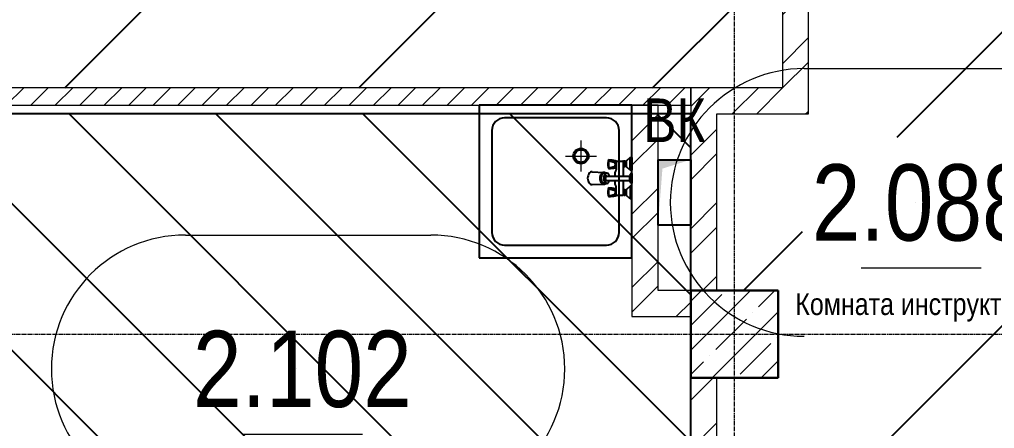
# Model space of a CAD drawing. Header units: millimetres. Extents: x 538266 to 1167394, y 114608 to 637157.
# Drawn here: x 850161 to 854630, y 200880 to 202756 of the extents above; entities that cross this region are included whole.
import ezdxf
from ezdxf.enums import TextEntityAlignment as Align

# ---------------------------------------------------------------- set-up
doc = ezdxf.new("R2010")
doc.units = ezdxf.units.MM
doc.linetypes.add('CENTER2', pattern=[28.575, 19.05, -3.175, 3.175, -3.175])
doc.linetypes.add('HIDDEN2', pattern=[4.7625, 3.175, -1.5875])
doc.layers.get('Defpoints').update_dxf_attribs({"color": 140})
for name, color, linetype, lineweight in [('АР_Area', 5, 'Continuous', 5), ('АР_Колонны', 70, 'Continuous', 30), ('АР_Стены ЖБ', 7, 'Continuous', 35), ('АР_Стены кирпич', 32, 'Continuous', 20), ('АР_Стены ПЕНОблок', 52, 'Continuous', 20), ('АР_Штриховка', 8, 'Continuous', 0), ('ВК_Шахты', 5, 'Continuous', 9)]:
    doc.layers.add(name, color=color, linetype=linetype, lineweight=lineweight)
doc.layers.add('РД_Оси_100', color=7, linetype='Continuous', lineweight=0, true_color=0x525252)
doc.layers.add('ФВ-5', color=7, linetype='Continuous')
doc.styles.add('style1', font='ARIALN.TTF')
pattern_1 = [(45, (602274.53, 0), (-168.3798, 168.3798), []), (45, (602386.78, 0), (-168.3798, 168.3798), [])]

# ---------------------------------------------------------------- blocks, each defined once
blk = doc.blocks.new('MOK-МаркаПом_овал_ареал')
for p, q in [((-5.365, 6.138), (5.888, 6.138)), ((-2.75, -3), (2.75, -3))]:
    blk.add_line(p, q)
for centre, radius, start, end in [((-5.365, 0), 6.138, 90, 270), ((5.888, 0), 6.138, 270, 90), ((-7.411, 0), 7.161, 0, 0.001)]:
    blk.add_arc(centre, radius, start, end)
at = {"color": 0, "style": 'style1'}
blk.add_attdef('АР-ПОМЕЩЕНИЕ:НОМЕР', text='', height=3, dxfattribs=at).set_placement((0.261, 0), align=Align.MIDDLE)
at = {"layer": 'Defpoints', "color": 2, "style": 'style1'}
blk.add_attdef('АР-ПОМЕЩЕНИЕ:НАИМЕНОВАНИЕ', text='', height=1, dxfattribs=at).set_placement((-0.094, -4.814), align=Align.MIDDLE)
blk = doc.blocks.new('2_этаж')
at = {"layer": 'АР_Штриховка', "linetype": 'Continuous', "lineweight": 0, "true_color": 0x000000}
h = blk.add_hatch(dxfattribs=at)
h.set_pattern_fill('ANSI32', color=18, scale=25, angle=-360, style=0)
h.set_pattern_definition([(45, (602274.53, 3e-11), (-168.3798, 168.3798), []), (45, (602386.78, 3e-11), (-168.3798, 168.3798), [])])
h.paths.add_polyline_path([(697413.6, 205263.2), (697293.6, 205143.2), (697293.6, 202443.2), (697413.6, 202323.2)], flags=0)
at = {"layer": 'АР_Штриховка', "linetype": 'Continuous', "lineweight": 0, "ltscale": 0.5, "true_color": 0x000000}
h = blk.add_hatch(dxfattribs=at)
h.set_pattern_fill('ANSI31', color=18, scale=25, style=0)
h.set_pattern_definition([(45, (602274.53, 0), (-56.1266, 56.1266), [])])
h.paths.add_polyline_path([(696873.6, 202363.2), (696873.6, 202443.2), (692793.6, 202443.2), (692793.6, 202363.2)], flags=0)
at = {"layer": 'АР_Штриховка', "linetype": 'Continuous', "lineweight": 0, "true_color": 0x000000}
h = blk.add_hatch(dxfattribs=at)
h.set_pattern_fill('ANSI32', color=18, scale=25, style=0)
h.set_pattern_definition([(45, (602274.53, 0), (-168.3798, 168.3798), []), (45, (602386.78, 0), (-168.3798, 168.3798), [])])
h.paths.add_polyline_path([(696873.6, 201513.2), (696993.6, 201513.2), (696993.6, 202323.2), (696873.6, 202443.2)], flags=0)
h = blk.add_hatch(dxfattribs=at)
h.set_pattern_fill('ANSI32', color=18, scale=25, angle=360, style=0)
h.set_pattern_definition(pattern_1)
h.paths.add_polyline_path([(697413.6, 202323.2), (697293.6, 202443.2), (696873.6, 202443.2), (696993.6, 202323.2)], flags=0)
h = blk.add_hatch(dxfattribs=at)
h.set_pattern_fill('ANSI32', color=18, scale=25, style=0)
h.set_pattern_definition([(45, (602274.53, -3e-11), (-168.3798, 168.3798), []), (45, (602386.78, -3e-11), (-168.3798, 168.3798), [])])
h.paths.add_polyline_path([(696603.6, 201393.2), (696723.6, 201513.2), (696723.6, 202363.2), (696603.6, 202363.2)], flags=0)
h = blk.add_hatch(dxfattribs=at)
h.set_pattern_fill('ANSI32', color=18, scale=25, angle=360, style=0)
h.set_pattern_definition(pattern_1)
h.paths.add_polyline_path([(696873.6, 201393.2), (696873.6, 201513.2), (696723.6, 201513.2), (696603.6, 201393.2)], flags=0)
h = blk.add_hatch(dxfattribs=at)
h.set_pattern_fill('ANSI32', color=18, scale=25, style=0)
h.set_pattern_definition([(45, (602274.53, 0), (-168.3798, 168.3798), []), (45, (602386.78, 0), (-168.3798, 168.3798), [])])
h.paths.add_polyline_path([(696993.6, 201113.2), (696873.6, 201113.2), (696873.6, 200033.2), (696993.6, 200033.2)], flags=0)
at = {"color": 18, "true_color": 0x000000}
for p, q in [((696603.6, 202363.2), (695903.6, 202363.2)), ((695903.6, 202363.2), (695903.6, 201663.2)), ((696603.6, 202363.2), (695903.6, 202363.2)), ((695903.6, 202363.2), (695903.6, 201663.2)), ((696603.6, 201663.2), (696603.6, 202363.2)), ((696603.6, 201663.2), (696603.6, 202363.2)), ((696486.9, 202304.9), (696020.2, 202304.9)), ((696486.9, 202304.9), (696020.2, 202304.9)), ((695961.9, 202246.6), (695961.9, 201779.9)), ((695961.9, 202246.6), (695961.9, 201779.9)), ((696545.2, 201779.9), (696545.2, 202246.6)), ((696545.2, 201779.9), (696545.2, 202246.6)), ((696496.8, 202103.9), (696496.8, 202080.3)), ((696496.8, 202103.9), (696496.8, 202080.3)), ((696499, 202107.9), (696523, 202102.3)), ((696499, 202107.9), (696523, 202102.3)), ((696530.4, 202104.3), (696530.4, 202079.9)), ((696531.6, 202104.3), (696530.4, 202104.3)), ((696530.4, 202104.3), (696530.4, 202079.9)), ((696531.6, 202104.3), (696530.4, 202104.3)), ((696531.6, 202104.3), (696531.6, 202067.3)), ((696531.6, 202104.3), (696531.6, 202067.3)), ((696533.8, 202107.1), (696562.8, 202107.1)), ((696533.8, 202107.1), (696562.8, 202107.1)), ((696566.8, 202107.2), (696564.8, 202104.6)), ((696566.8, 202107.2), (696564.8, 202104.6)), ((696564.8, 202038.2), (696564.8, 202105.1)), ((696564.8, 202038.2), (696564.8, 202105.1)), ((696564.8, 202102), (696566.8, 202099.8)), ((696564.8, 202102), (696566.8, 202099.8)), ((696566.8, 202099.8), (696564.8, 202097)), ((696566.8, 202099.8), (696564.8, 202097)), ((696573, 202107.2), (696566.8, 202107.2)), ((696573, 202107.2), (696566.8, 202107.2)), ((696566.8, 202099.8), (696573, 202099.8)), ((696566.8, 202099.8), (696573, 202099.8)), ((696575.2, 202104.6), (696573, 202107.2)), ((696575.2, 202104.6), (696573, 202107.2)), ((696573, 202099.8), (696575.2, 202102)), ((696573, 202099.8), (696575.2, 202102)), ((696573, 202099.8), (696575.2, 202097)), ((696573, 202099.8), (696575.2, 202097)), ((696575.2, 202083.4), (696575.2, 202104.6)), ((696579.4, 202104.6), (696575.2, 202104.6)), ((696575.2, 202083.4), (696575.2, 202104.6)), ((696579.4, 202104.6), (696575.2, 202104.6)), ((696596.2, 202123.2), (696579.4, 202107.6)), ((696596.2, 202123.2), (696579.4, 202107.6)), ((696579.4, 202080.4), (696579.4, 202107.6)), ((696579.4, 202080.4), (696579.4, 202107.6)), ((696596.2, 202064.8), (696596.2, 202123.2)), ((696596.2, 202123.2), (696603.6, 202123.2)), ((696596.2, 202064.8), (696596.2, 202123.2)), ((696596.2, 202123.2), (696603.6, 202123.2)), ((696603.6, 202123.2), (696603.6, 202064.8)), ((696603.6, 202123.2), (696603.6, 202064.8)), ((696421.1, 202057.6), (696475.3, 202055.1)), ((696421.1, 202057.6), (696475.3, 202055.1)), ((696499, 202076.3), (696523, 202081.9)), ((696499, 202076.3), (696523, 202081.9)), ((696530.4, 202079.9), (696531.6, 202079.9)), ((696530.4, 202079.9), (696531.6, 202079.9)), ((696566.8, 202088.2), (696564.8, 202091)), ((696566.8, 202088.2), (696564.8, 202091)), ((696564.8, 202086), (696566.8, 202088.2)), ((696564.8, 202086), (696566.8, 202088.2)), ((696566.8, 202080.8), (696564.8, 202083.4)), ((696566.8, 202080.8), (696564.8, 202083.4)), ((696566.8, 202088.2), (696573, 202088.2)), ((696566.8, 202088.2), (696573, 202088.2)), ((696573, 202080.8), (696566.8, 202080.8)), ((696573, 202080.8), (696566.8, 202080.8)), ((696573, 202088.2), (696575.2, 202091)), ((696573, 202088.2), (696575.2, 202091)), ((696573, 202088.2), (696575.2, 202086)), ((696573, 202088.2), (696575.2, 202086)), ((696575.2, 202083.4), (696573, 202080.8)), ((696575.2, 202083.4), (696573, 202080.8)), ((696579.4, 202083.4), (696575.2, 202083.4)), ((696579.4, 202083.4), (696575.2, 202083.4)), ((696596.2, 202064.8), (696579.4, 202080.4)), ((696596.2, 202064.8), (696579.4, 202080.4)), ((696603.6, 202064.8), (696596.2, 202064.8)), ((696603.6, 202064.8), (696596.2, 202064.8)), ((696489.6, 202051.6), (696475.5, 202051.6)), ((696489.6, 202051.6), (696475.5, 202051.6)), ((696488.8, 202038.2), (696593.6, 202038.2)), ((696488.8, 202038.2), (696593.6, 202038.2)), ((696488.8, 202018.2), (696593.6, 202018.2)), ((696488.8, 202018.2), (696593.6, 202018.2)), ((696527.5, 202038.2), (696527.5, 202054.8)), ((696527.5, 202038.2), (696527.5, 202054.8)), ((696527.5, 202000.9), (696527.5, 202018.2)), ((696527.5, 202000.9), (696527.5, 202018.2)), ((696564.8, 201951.7), (696564.8, 202018.2)), ((696564.8, 201951.7), (696564.8, 202018.2)), ((696600.6, 202050.2), (696593.6, 202040.7)), ((696600.6, 202050.2), (696593.6, 202040.7)), ((696593.6, 202015.7), (696593.6, 202040.7)), ((696593.6, 202015.7), (696593.6, 202040.7)), ((696600.6, 202006.2), (696593.6, 202015.7)), ((696600.6, 202006.2), (696593.6, 202015.7)), ((696600.6, 202006.2), (696600.6, 202050.2)), ((696603.6, 202050.2), (696600.6, 202050.2)), ((696600.6, 202006.2), (696600.6, 202050.2)), ((696603.6, 202050.2), (696600.6, 202050.2)), ((696603.6, 202050.2), (696603.6, 202006.2)), ((696603.6, 202050.2), (696603.6, 202006.2)), ((696421.1, 201998.7), (696475.3, 202001.1)), ((696421.1, 201998.7), (696475.3, 202001.1)), ((696489.6, 202004.7), (696475.5, 202004.7)), ((696489.6, 202004.7), (696475.5, 202004.7)), ((696496.8, 201975.5), (696496.8, 201951.9)), ((696496.8, 201975.5), (696496.8, 201951.9)), ((696499, 201979.5), (696523, 201973.9)), ((696499, 201979.5), (696523, 201973.9)), ((696530.4, 201975.9), (696531.6, 201975.9)), ((696530.4, 201951.5), (696530.4, 201975.9)), ((696530.4, 201975.9), (696531.6, 201975.9)), ((696530.4, 201951.5), (696530.4, 201975.9)), ((696531.6, 201951.5), (696531.6, 201988.5)), ((696531.6, 201951.5), (696531.6, 201988.5)), ((696566.8, 201975.5), (696564.8, 201972.9)), ((696566.8, 201975.5), (696564.8, 201972.9)), ((696564.8, 201970.3), (696566.8, 201968.1)), ((696564.8, 201970.3), (696566.8, 201968.1)), ((696566.8, 201968.1), (696564.8, 201965.3)), ((696566.8, 201968.1), (696564.8, 201965.3)), ((696573, 201975.5), (696566.8, 201975.5)), ((696573, 201975.5), (696566.8, 201975.5)), ((696566.8, 201968.1), (696573, 201968.1)), ((696566.8, 201968.1), (696573, 201968.1)), ((696575.2, 201972.9), (696573, 201975.5)), ((696575.2, 201972.9), (696573, 201975.5)), ((696573, 201968.1), (696575.2, 201970.3)), ((696573, 201968.1), (696575.2, 201970.3)), ((696573, 201968.1), (696575.2, 201965.3)), ((696573, 201968.1), (696575.2, 201965.3)), ((696579.4, 201972.9), (696575.2, 201972.9)), ((696575.2, 201951.7), (696575.2, 201972.9)), ((696579.4, 201972.9), (696575.2, 201972.9)), ((696575.2, 201951.7), (696575.2, 201972.9)), ((696596.2, 201991.5), (696579.4, 201975.9)), ((696596.2, 201991.5), (696579.4, 201975.9)), ((696579.4, 201948.7), (696579.4, 201975.9)), ((696579.4, 201948.7), (696579.4, 201975.9)), ((696603.6, 201991.5), (696596.2, 201991.5)), ((696596.2, 201991.5), (696596.2, 201933.1)), ((696603.6, 201991.5), (696596.2, 201991.5)), ((696596.2, 201991.5), (696596.2, 201933.1)), ((696603.6, 202006.2), (696600.6, 202006.2)), ((696603.6, 202006.2), (696600.6, 202006.2)), ((696603.6, 201933.1), (696603.6, 201991.5)), ((696603.6, 201933.1), (696603.6, 201991.5)), ((696499, 201947.9), (696523, 201953.5)), ((696499, 201947.9), (696523, 201953.5)), ((696531.6, 201951.5), (696530.4, 201951.5)), ((696531.6, 201951.5), (696530.4, 201951.5)), ((696562.8, 201948.7), (696533.8, 201948.7)), ((696562.8, 201948.7), (696533.8, 201948.7)), ((696564.8, 201951.7), (696562.8, 201948.7)), ((696564.8, 201951.7), (696562.8, 201948.7)), ((696566.8, 201956.5), (696564.8, 201959.3)), ((696566.8, 201956.5), (696564.8, 201959.3)), ((696564.8, 201954.3), (696566.8, 201956.5)), ((696564.8, 201954.3), (696566.8, 201956.5)), ((696566.8, 201949.1), (696564.8, 201951.7)), ((696566.8, 201949.1), (696564.8, 201951.7)), ((696566.8, 201956.5), (696573, 201956.5)), ((696566.8, 201956.5), (696573, 201956.5)), ((696573, 201949.1), (696566.8, 201949.1)), ((696573, 201949.1), (696566.8, 201949.1)), ((696573, 201956.5), (696575.2, 201959.3)), ((696573, 201956.5), (696575.2, 201959.3)), ((696573, 201956.5), (696575.2, 201954.3)), ((696573, 201956.5), (696575.2, 201954.3)), ((696575.2, 201951.7), (696573, 201949.1)), ((696575.2, 201951.7), (696573, 201949.1)), ((696579.4, 201951.7), (696575.2, 201951.7)), ((696579.4, 201951.7), (696575.2, 201951.7)), ((696596.2, 201933.1), (696579.4, 201948.7)), ((696596.2, 201933.1), (696579.4, 201948.7)), ((696603.6, 201933.1), (696596.2, 201933.1)), ((696603.6, 201933.1), (696596.2, 201933.1)), ((696020.2, 201721.6), (696486.9, 201721.6)), ((696020.2, 201721.6), (696486.9, 201721.6)), ((695903.6, 201663.2), (696603.6, 201663.2)), ((695903.6, 201663.2), (696603.6, 201663.2))]:
    blk.add_line(p, q, dxfattribs=at)
at = {"color": 18, "lineweight": 0, "true_color": 0x000000}
for p, q in [((696370.2, 202201), (696370.2, 202058.9)), ((696370.2, 202201), (696370.2, 202058.9)), ((696299.2, 202129.9), (696441.3, 202129.9)), ((696299.2, 202129.9), (696441.3, 202129.9))]:
    blk.add_line(p, q, dxfattribs=at)
at = {"color": 18, "linetype": 'Continuous', "true_color": 0x000000}
for p, q in [((696723.6, 201813.2), (696723.6, 202113.2)), ((696723.6, 202113.2), (696873.6, 202113.2)), ((696723.6, 201813.2), (696723.6, 202113.2)), ((696723.6, 202113.2), (696873.6, 202113.2)), ((696873.6, 202113.2), (696873.6, 201813.2)), ((696873.6, 202113.2), (696873.6, 201813.2)), ((696873.6, 201813.2), (696723.6, 201813.2)), ((696873.6, 201813.2), (696723.6, 201813.2))]:
    blk.add_line(p, q, dxfattribs=at)
at = {"color": 18, "true_color": 0x000000}
for radius in [35, 35, 29.2, 29.2]:
    blk.add_circle((696370.2, 202129.9), radius, dxfattribs=at)
for centre, radius, start, end in [((696020.2, 202246.6), 58.3, 90, 180), ((696020.2, 202246.6), 58.3, 90, 180), ((696486.9, 202246.6), 58.3, 0, 90), ((696486.9, 202246.6), 58.3, 0, 90), ((696550.3, 202090.8), 57, 157.8225, 178.6863), ((696550.3, 202090.8), 57, 157.8225, 178.6863), ((696501.5, 202103.9), 4.74, 122.3784, 180), ((696501.5, 202103.9), 4.74, 122.3784, 180), ((696504.7, 202112.1), 7.1, 178.6863, 216.614), ((696482, 201906.4), 206.4, 77.1247, 85.6663), ((696504.7, 202112.1), 7.1, 178.6863, 216.614), ((696482, 201906.4), 206.4, 77.1247, 85.6663), ((696505.1, 202201.7), 94, 266.2802, 279.9331), ((696505.1, 202201.7), 94, 266.2802, 279.9331), ((696518, 202092.7), 10.8, 356.7185, 62.529), ((696518, 202092.7), 10.8, 356.7185, 62.529), ((696526.2, 202103.9), 4.17, 5.2861, 65.1491), ((696526.2, 202103.9), 4.17, 5.2861, 65.1491), ((696533.8, 202104.8), 2.26, 90, 193.6855), ((696533.8, 202104.8), 2.26, 90, 193.6855), ((696562.8, 202105.1), 2, 0, 90), ((696562.8, 202105.1), 2, 0, 90), ((696425.6, 202036.3), 22.6, 121.362, 145.7998), ((696425.6, 202036.3), 22.6, 121.362, 145.7998), ((696421.1, 202043.7), 13.9, 87.3458, 121.362), ((696421.1, 202043.7), 13.9, 87.3458, 121.362), ((696475.3, 202042.5), 12.6, 58.4997, 121.5003), ((696475.3, 202042.5), 12.6, 58.4997, 121.5003), ((696550.3, 202093.4), 57, 181.3137, 202.1775), ((696550.3, 202093.4), 57, 181.3137, 202.1775), ((696501.5, 202080.3), 4.74, 180, 237.6216), ((696501.5, 202080.3), 4.74, 180, 237.6216), ((696482, 202277.7), 206.4, 274.3337, 282.8753), ((696482, 202277.7), 206.4, 274.3337, 282.8753), ((696504.7, 202072), 7.1, 143.386, 181.3137), ((696504.7, 202072), 7.1, 143.386, 181.3137), ((696505.1, 201982.5), 94, 80.0669, 93.7198), ((696505.1, 201982.5), 94, 80.0669, 93.7198), ((696518, 202091.5), 10.8, 297.471, 3.2815), ((696518, 202091.5), 10.8, 297.471, 3.2815), ((696510.6, 202067.3), 20.9, 323.496, 0), ((696510.6, 202067.3), 20.9, 323.496, 0), ((696526.2, 202080.3), 4.17, 294.8509, 354.7139), ((696526.2, 202080.3), 4.17, 294.8509, 354.7139), ((696444.2, 202028.2), 43.2, 164.278, 195.722), ((696444.2, 202028.2), 43.2, 164.278, 195.722), ((696432.8, 202031.4), 31.3, 145.7998, 164.278), ((696432.8, 202031.4), 31.3, 145.7998, 164.278), ((696432.8, 202024.9), 31.3, 195.722, 214.2002), ((696432.8, 202024.9), 31.3, 195.722, 214.2002), ((696496.9, 202028.1), 39.8, 164.3589, 195.6411), ((696496.9, 202028.1), 39.8, 164.3589, 195.6411), ((696486.3, 202031.1), 28.8, 145.9442, 164.3589), ((696486.3, 202031.1), 28.8, 145.9442, 164.3589), ((696486.3, 202025.1), 28.8, 195.6411, 214.0558), ((696486.3, 202025.1), 28.8, 195.6411, 214.0558), ((696479.6, 202035.6), 20.7, 121.5003, 145.9442), ((696479.6, 202035.6), 20.7, 121.5003, 145.9442), ((696506.8, 202028.2), 43.8, 167.5382, 192.4618), ((696506.8, 202028.2), 43.8, 167.5382, 192.4618), ((696491.3, 202031.6), 27.9, 151.9188, 167.5382), ((696491.3, 202031.6), 27.9, 151.9188, 167.5382), ((696491.3, 202024.7), 27.9, 192.4618, 208.0812), ((696491.3, 202024.7), 27.9, 192.4618, 208.0812), ((696481.6, 202036.8), 16.9, 127.8246, 151.9188), ((696481.6, 202036.8), 16.9, 127.8246, 151.9188), ((696481.6, 202019.5), 16.9, 208.0812, 232.1754), ((696481.6, 202019.5), 16.9, 208.0812, 232.1754), ((696475.5, 202044.6), 7, 90, 127.8246), ((696475.5, 202044.6), 7, 90, 127.8246), ((696518.3, 202028.2), 43.8, 167.5382, 192.4618), ((696518.3, 202028.2), 43.8, 167.5382, 192.4618), ((696502.9, 202031.6), 27.9, 151.9188, 167.5382), ((696502.9, 202031.6), 27.9, 151.9188, 167.5382), ((696502.9, 202024.7), 27.9, 192.4618, 208.0812), ((696502.9, 202024.7), 27.9, 192.4618, 208.0812), ((696520.8, 202028.2), 43.8, 167.5382, 192.4618), ((696520.8, 202028.2), 43.8, 167.5382, 192.4618), ((696505.4, 202031.6), 27.9, 151.9188, 167.5382), ((696505.4, 202031.6), 27.9, 151.9188, 167.5382), ((696505.4, 202024.7), 27.9, 192.4618, 208.0812), ((696505.4, 202024.7), 27.9, 192.4618, 208.0812), ((696493.1, 202036.8), 16.9, 127.8246, 151.9188), ((696493.1, 202036.8), 16.9, 127.8246, 151.9188), ((696493.1, 202019.5), 16.9, 208.0812, 232.1754), ((696493.1, 202019.5), 16.9, 208.0812, 232.1754), ((696495.6, 202036.8), 16.9, 127.8246, 151.9188), ((696495.6, 202036.8), 16.9, 127.8246, 151.9188), ((696495.6, 202019.5), 16.9, 208.0812, 232.1754), ((696495.6, 202019.5), 16.9, 208.0812, 232.1754), ((696495.3, 202028.2), 13.7, 163.2847, 196.7153), ((696495.3, 202028.2), 13.7, 163.2847, 196.7153), ((696471.1, 202035.6), 20.7, 50.6316, 58.4997), ((696471.1, 202035.6), 20.7, 50.6316, 58.4997), ((696492.1, 202029.1), 10.4, 144.0579, 163.2847), ((696492.1, 202029.1), 10.4, 144.0579, 163.2847), ((696492.1, 202027.2), 10.4, 196.7153, 215.9421), ((696492.1, 202027.2), 10.4, 196.7153, 215.9421), ((696487.1, 202044.6), 7, 90, 127.8246), ((696487.1, 202044.6), 7, 90, 127.8246), ((696490.1, 202030.6), 7.92, 119.7406, 144.0579), ((696490.1, 202030.6), 7.92, 119.7406, 144.0579), ((696490.1, 202025.7), 7.92, 215.9421, 240.2594), ((696490.1, 202025.7), 7.92, 215.9421, 240.2594), ((696489.6, 202044.6), 7, 52.1754, 127.8246), ((696489.6, 202044.6), 7, 52.1754, 127.8246), ((696488.8, 202032.8), 5.33, 90, 119.7406), ((696488.8, 202032.8), 5.33, 90, 119.7406), ((696488.8, 202023.5), 5.33, 240.2594, 270), ((696488.8, 202023.5), 5.33, 240.2594, 270), ((696483.5, 202036.8), 16.9, 28.0812, 52.1754), ((696483.5, 202036.8), 16.9, 28.0812, 52.1754), ((696483.5, 202019.5), 16.9, 307.8246, 331.9188), ((696483.5, 202019.5), 16.9, 307.8246, 331.9188), ((696473.8, 202031.6), 27.9, 13.627, 28.0812), ((696473.8, 202031.6), 27.9, 13.627, 28.0812), ((696473.8, 202024.7), 27.9, 331.9188, 346.373), ((696473.8, 202024.7), 27.9, 331.9188, 346.373), ((696425.6, 202020), 22.6, 214.2002, 238.638), ((696425.6, 202020), 22.6, 214.2002, 238.638), ((696421.1, 202012.6), 13.9, 238.638, 270), ((696421.1, 202012.6), 13.9, 238.638, 270), ((696421.1, 202012.6), 13.9, 270, 274.9774), ((696421.1, 202012.6), 13.9, 270, 274.9774), ((696479.6, 202020.6), 20.7, 214.0558, 238.4997), ((696479.6, 202020.6), 20.7, 214.0558, 238.4997), ((696475.3, 202013.7), 12.6, 238.4997, 301.5004), ((696475.3, 202013.7), 12.6, 238.4997, 301.5004), ((696475.5, 202011.7), 7, 232.1754, 270), ((696475.5, 202011.7), 7, 232.1754, 270), ((696471.1, 202020.6), 20.7, 301.5003, 309.985), ((696471.1, 202020.6), 20.7, 301.5003, 309.985), ((696487.1, 202011.7), 7, 232.1754, 270), ((696487.1, 202011.7), 7, 232.1754, 270), ((696489.6, 202011.7), 7, 232.1754, 307.8246), ((696489.6, 202011.7), 7, 232.1754, 307.8246), ((696550.3, 201962.4), 57, 157.8225, 178.6863), ((696550.3, 201962.4), 57, 157.8225, 178.6863), ((696501.5, 201975.5), 4.74, 122.3784, 180), ((696501.5, 201975.5), 4.74, 122.3784, 180), ((696504.7, 201983.7), 7.1, 178.6863, 216.614), ((696482, 201778), 206.4, 77.1247, 85.6663), ((696504.7, 201983.7), 7.1, 178.6863, 216.614), ((696482, 201778), 206.4, 77.1247, 85.6663), ((696505.1, 202073.3), 94, 266.2802, 279.9331), ((696505.1, 202073.3), 94, 266.2802, 279.9331), ((696518, 201964.3), 10.8, 356.7185, 62.529), ((696518, 201964.3), 10.8, 356.7185, 62.529), ((696510.6, 201988.5), 20.9, 0, 36.504), ((696510.6, 201988.5), 20.9, 0, 36.504), ((696526.2, 201975.5), 4.17, 5.2861, 65.1491), ((696526.2, 201975.5), 4.17, 5.2861, 65.1491), ((696550.3, 201965), 57, 181.3137, 202.1775), ((696550.3, 201965), 57, 181.3137, 202.1775), ((696501.5, 201951.9), 4.74, 180, 237.6216), ((696501.5, 201951.9), 4.74, 180, 237.6216), ((696482, 202149.3), 206.4, 274.3337, 282.8753), ((696482, 202149.3), 206.4, 274.3337, 282.8753), ((696504.7, 201943.6), 7.1, 143.386, 181.3137), ((696504.7, 201943.6), 7.1, 143.386, 181.3137), ((696505.1, 201854.1), 94, 80.0669, 93.7198), ((696505.1, 201854.1), 94, 80.0669, 93.7198), ((696518, 201963.1), 10.8, 297.471, 3.2815), ((696518, 201963.1), 10.8, 297.471, 3.2815), ((696526.2, 201951.9), 4.17, 294.8509, 354.7139), ((696526.2, 201951.9), 4.17, 294.8509, 354.7139), ((696533.8, 201950.9), 2.26, 166.3145, 270), ((696533.8, 201950.9), 2.26, 166.3145, 270), ((696020.2, 201779.9), 58.3, 180, 270), ((696020.2, 201779.9), 58.3, 180, 270), ((696486.9, 201779.9), 58.3, 270, 0), ((696486.9, 201779.9), 58.3, 270, 0)]:
    blk.add_arc(centre, radius, start, end, dxfattribs=at)
at = {"color": 18, "linetype": 'Continuous', "true_color": 0x000000}
blk.add_solid([(696723.6, 201813.2), (696723.6, 202113.2), (696743.8, 202072.3), (696873.6, 202113.2)], dxfattribs=at)
blk.add_solid([(696723.6, 201813.2), (696723.6, 202113.2), (696743.8, 202072.3), (696873.6, 202113.2)], dxfattribs=at)
at = {"layer": 'АР_Колонны', "color": 18, "linetype": 'HIDDEN2', "lineweight": 25, "true_color": 0x000000}
for p, q in [((696873.6, 201513.2), (697273.6, 201513.2)), ((696873.6, 201113.2), (696873.6, 201513.2)), ((697273.6, 201513.2), (697273.6, 201113.2)), ((697273.6, 201113.2), (696873.6, 201113.2))]:
    blk.add_line(p, q, dxfattribs=at)
at = {"layer": 'АР_Колонны', "color": 18, "linetype": 'Continuous', "lineweight": 15, "true_color": 0x000000}
for p, q in [((697273.6, 201513.2), (696873.6, 201513.2)), ((696873.6, 201513.2), (696873.6, 201113.2)), ((697273.6, 201513.2), (696873.6, 201513.2)), ((696873.6, 201513.2), (696873.6, 201113.2)), ((697273.6, 201113.2), (697273.6, 201513.2)), ((697273.6, 201113.2), (697273.6, 201513.2)), ((696873.6, 201113.2), (697273.6, 201113.2)), ((696873.6, 201113.2), (697273.6, 201113.2))]:
    blk.add_line(p, q, dxfattribs=at)
at = {"layer": 'АР_Стены ЖБ', "color": 18, "linetype": 'Continuous', "lineweight": 30, "true_color": 0x000000}
for p, q in [((697273.6, 201513.2), (696873.6, 201513.2)), ((696873.6, 201513.2), (696873.6, 201113.2)), ((697273.6, 201113.2), (697273.6, 201513.2)), ((696873.6, 201113.2), (697273.6, 201113.2))]:
    blk.add_line(p, q, dxfattribs=at)
at = {"layer": 'АР_Стены кирпич', "color": 18, "linetype": 'Continuous', "lineweight": 20, "true_color": 0x000000}
for p, q in [((697413.6, 202323.2), (697413.6, 205263.2)), ((697293.6, 205143.2), (697293.6, 202443.2)), ((696873.6, 202443.2), (696873.6, 201513.2)), ((697293.6, 202443.2), (696873.6, 202443.2)), ((696723.6, 202363.2), (696603.6, 202363.2)), ((696603.6, 202363.2), (696603.6, 201393.2)), ((696723.6, 201513.2), (696723.6, 202363.2)), ((696993.6, 201513.2), (696993.6, 202323.2)), ((696993.6, 202323.2), (697413.6, 202323.2)), ((696873.6, 201513.2), (696723.6, 201513.2)), ((696873.6, 201513.2), (696993.6, 201513.2)), ((696873.6, 201393.2), (696873.6, 201513.2)), ((696603.6, 201393.2), (696873.6, 201393.2)), ((696993.6, 201113.2), (696873.6, 201113.2)), ((696873.6, 201113.2), (696873.6, 200033.2)), ((696993.6, 200033.2), (696993.6, 201113.2))]:
    blk.add_line(p, q, dxfattribs=at)
at = {"layer": 'АР_Стены ПЕНОблок', "color": 18, "linetype": 'Continuous', "lineweight": 20, "true_color": 0x000000}
for p, q in [((696873.6, 202443.2), (692793.6, 202443.2)), ((696873.6, 202363.2), (696873.6, 202443.2)), ((692793.6, 202363.2), (696873.6, 202363.2))]:
    blk.add_line(p, q, dxfattribs=at)
at = {"layer": 'АР_Штриховка', "color": 18, "linetype": 'Continuous', "lineweight": 5, "true_color": 0x000000}
for p, q in [((696873.6, 201464.1), (696922.7, 201513.2)), ((696873.6, 201239.6), (697147.2, 201513.2)), ((696875.9, 201354.2), (697016.2, 201494.5)), ((697184.6, 201438.4), (697259.5, 201513.2)), ((696971.7, 201113.2), (697273.6, 201415.1)), ((697156.5, 201410.3), (697156.5, 201410.3)), ((696988.2, 201241.9), (697128.5, 201382.2)), ((697268.8, 201298.1), (697268.8, 201298.1)), ((697100.4, 201129.7), (697240.7, 201270)), ((696960.1, 201213.9), (696960.1, 201213.9)), ((696873.6, 201127.3), (696932, 201185.8)), ((697196.3, 201113.2), (697273.6, 201190.6))]:
    blk.add_line(p, q, dxfattribs=at)
at = {"layer": 'АР_Area', "color": 18, "linetype": 'Continuous', "lineweight": 15, "true_color": 0x000000}
ref = blk.add_blockref('MOK-МаркаПом_овал_ареал', (697930.2, 201917.1), dxfattribs=dict(at, xscale=100, yscale=100, zscale=100))
ref.add_attrib('АР-ПОМЕЩЕНИЕ:НОМЕР', '2.088', dxfattribs={"layer": '0', "color": 0, "height": 350, "style": 'style1'}).set_placement((697930.2, 201917.1), align=Align.MIDDLE)
ref.add_attrib('АР-ПОМЕЩЕНИЕ:НАИМЕНОВАНИЕ', 'Комната инструктора', dxfattribs={"layer": 'Defpoints', "color": 2, "height": 100, "style": 'style1'}).set_placement((697920.8, 201435.7), align=Align.MIDDLE)
ref = blk.add_blockref('MOK-МаркаПом_овал_ареал', (695093.4, 201153.6), dxfattribs=dict(at, xscale=100, yscale=100, zscale=100))
ref.add_attrib('АР-ПОМЕЩЕНИЕ:НОМЕР', '2.102', dxfattribs={"layer": '0', "color": 0, "height": 350, "style": 'style1'}).set_placement((695093.4, 201153.6), align=Align.MIDDLE)
ref.add_attrib('АР-ПОМЕЩЕНИЕ:НАИМЕНОВАНИЕ', 'ПУИ', dxfattribs={"layer": 'Defpoints', "color": 2, "height": 100, "style": 'style1'}).set_placement((695084, 200672.2), align=Align.MIDDLE)
at = {"layer": 'Defpoints', "color": 18, "true_color": 0x000000, "style": 'style1'}
for p in [(677970.6, 219836.4), (678101.2, 211681.4)]:
    blk.add_attdef('АР-ПОМЕЩЕНИЕ:НАИМЕНОВАНИЕ', text='', height=100, dxfattribs=at).set_placement(p, align=Align.MIDDLE)
at = {"layer": 'ВК_Шахты', "color": 18, "true_color": 0x000000, "style": 'style1'}
blk.add_text('ВК', height=200, dxfattribs=at).set_placement((696655.5, 202193.9))
blk = doc.blocks.new('СОШ_2200_АР_ОСИ_М100_28.05.24')
at = {"layer": 'РД_Оси_100', "color": 251, "linetype": 'CENTER2', "true_color": 0x636466}
for p, q in [((24200, -6155), (24200, 139938.679)), ((-5954.958, 78900), (119910, 78900))]:
    blk.add_line(p, q, dxfattribs=at)

msp = doc.modelspace()

# ---------------------------------------------------------------- hatches: boundary and pattern name
at = {"layer": 'ФВ-5'}
h = msp.add_hatch(dxfattribs=at)
h.set_pattern_fill('ANSI31', color=1, scale=150, angle=90)
h.paths.add_polyline_path([(865787.8, 210813.2), (865587.8, 210813.2), (864389.5, 210813.2, -0.618518), (864002.3, 210813.2), (863787.8, 210813.2), (863787.8, 210113.2), (863087.8, 210113.2), (863087.8, 209863.2), (863087.8, 209363.2), (862667.8, 209363.2), (862667.8, 209063.2), (864407.8, 209063.2), (865787.8, 209063.2)])
h.paths.add_polyline_path([(864845.7, 209933.5), (865395.7, 209933.5, -1), (865395.7, 209333.5), (864845.7, 209333.5, -1)], flags=16)
h.paths.add_polyline_path([(865847.8, 210813.2), (868587.8, 210813.2), (868587.8, 209063.2), (865847.8, 209063.2)])
h.paths.add_polyline_path([(849157.8, 200033.2), (853237.8, 200033.2), (853237.8, 202323.2), (849157.8, 202323.2)])
h = msp.add_hatch(dxfattribs=at)
h.set_pattern_fill('ANSI31', color=3, scale=300, style=0)
h.paths.add_polyline_path([(856737.8, 201693.2), (856017.8, 201693.2), (856017.8, 202713.2), (856017.8, 203353.2), (855917.8, 203353.2), (854797.8, 203353.2), (854047.8, 203353.2), (853777.8, 203353.2), (853777.8, 202323.2), (853357.8, 202323.2), (853357.8, 201513.2), (853637.8, 201513.2), (853637.8, 201113.2), (853357.8, 201113.2), (853357.8, 200033.2), (854537.8, 200033.2), (854617.8, 200033.2), (854617.8, 199233.2), (856017.8, 199233.2), (856017.8, 200533.2), (856737.8, 200533.2), (856737.8, 201113.2), (856637.8, 201113.2), (856637.8, 201513.2), (856737.8, 201513.2)])
h.paths.add_polyline_path([(854569.4, 201617.1), (854019.4, 201617.1, -1), (854019.4, 202217.1), (854569.4, 202217.1, -1)], flags=16)
h.paths.add_polyline_path([(864407.8, 208983.2), (862587.8, 208983.2), (862587.8, 209363.2), (862587.8, 209863.2), (862587.8, 210813.2), (860177.8, 210813.2), (858988.6, 210813.2, -0.618518), (858601.4, 210813.2), (857037.8, 210813.2), (857037.8, 209812.2), (857037.8, 209733.2), (859457.8, 209733.2), (859457.8, 209013.2), (859787.8, 209013.2), (859787.8, 208893.2), (859787.8, 208693.2), (859787.8, 207393.2), (859787.8, 205713.3), (862587.8, 205713.3), (862587.8, 205863.2), (863087.8, 205863.2), (863087.8, 205713.3), (864407.8, 205713.3)])
h.paths.add_polyline_path([(861555.3, 208077.3), (862105.3, 208077.3, -1), (862105.3, 207477.3), (861555.3, 207477.3, -1)], flags=16)
h.paths.add_polyline_path([(870287.8, 207213.2), (870287.8, 208513.2), (870287.8, 209513.2), (870287.8, 210813.2), (869087.8, 210813.2), (869087.8, 209863.2), (869087.8, 209363.2), (869087.8, 208983.2), (868587.8, 208983.2), (865787.8, 208983.2), (864487.8, 208983.2), (864487.8, 205713.3), (868587.8, 205713.3), (868587.8, 205863.2), (869087.8, 205863.2), (869087.8, 205713.3), (870287.8, 205713.3)])
h.paths.add_polyline_path([(867284.9, 208004.9), (867834.9, 208004.9, -1), (867834.9, 207404.9), (867284.9, 207404.9, -1)], flags=16)
h.paths.add_polyline_path([(853684.7, 201338.5), (854885.3, 201338.5), (854885.3, 201532.9), (853684.7, 201532.9)], flags=24)
h.paths.add_polyline_path([(853703.4, 201649.1), (854885.5, 201649.1), (854885.5, 202185.2), (853703.4, 202185.2)], flags=24)
h.paths.add_polyline_path([(861215.4, 207197.5), (862426.3, 207197.5), (862426.3, 207394.2), (861215.4, 207394.2)], flags=24)
h.paths.add_polyline_path([(861239.2, 207509.2), (862421.3, 207509.2), (862421.3, 208045.3), (861239.2, 208045.3)], flags=24)
h.paths.add_polyline_path([(866945, 207125.2), (868156, 207125.2), (868156, 207321.8), (866945, 207321.8)], flags=24)
h.paths.add_polyline_path([(866968.8, 207436.8), (868151, 207436.8), (868151, 207973), (866968.8, 207973)], flags=24)
at = {"layer": 'ФВ-5', "true_color": 0xf8991e}
h = msp.add_hatch(dxfattribs=at)
h.set_pattern_fill('ANSI31', color=30, scale=300)
h.paths.add_polyline_path([(853657.8, 203197.9, -0.414214), (853612.8, 203152.9), (853230.3, 203152.9, -0.593026), (853173.5, 203256.8), (853245.2, 203364, 0.301953), (853242, 203513.4), (853177, 203611, -0.623332), (853230.3, 203719.9), (853612.8, 203719.9, -0.414214), (853657.8, 203674.9), (853657.8, 204463.3), (853650.3, 204463.3), (853650.3, 204488.3), (853617.8, 204488.3, -0.414214), (853567.8, 204538.3), (853567.8, 204988.3, -0.414214), (853617.8, 205038.3), (853650.3, 205038.3), (853650.3, 205063.3), (853657.8, 205143.2), (853383.1, 205133.2, -0.414214), (853433.1, 205083.2), (853433.1, 204763.2, -0.414214), (853383.1, 204713.2), (852933.1, 204713.2, -0.414214), (852883.1, 204763.2), (852883.1, 205083.2, -0.414214), (852933.1, 205133.2), (851434.7, 205143.2), (849157.8, 205143.2), (849157.8, 204443.2), (849157.8, 203143.2), (849157.8, 202443.2), (853237.8, 202443.2), (853657.8, 202443.2)])
h.paths.add_polyline_path([(851736.4, 203701.3), (852286.4, 203701.3, -1), (852286.4, 203101.3), (851736.4, 203101.3, -1)], flags=16)
h.paths.add_polyline_path([(852121.7, 204074.9), (852121.7, 204194.8), (852121.7, 204332.9, -0.286702), (852099.9, 204367.8), (852099.9, 204772.8), (852062.8, 204772.8), (852062.8, 204520.4, -0.414214), (852051.2, 204508.7), (852043.4, 204508.7, -0.414214), (852031.7, 204520.4), (852031.7, 205041.6, -0.414214), (852043.4, 205053.3), (852051.2, 205053.3, -0.414214), (852062.8, 205041.6), (852062.8, 204795.1), (852099.9, 204795.1), (852099.9, 204834.6, -0.012302), (852125.2, 204845.4), (852125.2, 204935.6), (852141.3, 204935.6), (852141.3, 204851.5, -0.176109), (852524.2, 204851.5), (852524.2, 204935.6), (852540.3, 204935.6), (852540.3, 204845.4, -0.012302), (852565.7, 204834.6), (852565.7, 204795.1), (852598.6, 204795.1), (852598.6, 205041.6, -0.414214), (852610.2, 205053.3), (852618, 205053.3, -0.414214), (852629.7, 205041.6), (852629.7, 204520.4, -0.414214), (852618, 204508.7), (852610.2, 204508.7, -0.414214), (852598.6, 204520.4), (852598.6, 204772.8), (852565.7, 204772.8), (852565.7, 204367.8, -0.286702), (852543.8, 204332.9), (852543.8, 204194.8), (852543.8, 204074.9), (852373, 204074.9), (852373, 204194.8), (852528.3, 204194.8), (852528.3, 204328.9), (852137.3, 204328.9), (852137.3, 204194.8), (852292.6, 204194.8), (852292.6, 204074.9)], flags=16)
h.paths.add_polyline_path([(852047.6, 204265.3), (852047.6, 204401, -0.414214), (852055.3, 204408.8), (852062.3, 204408.8, -0.414214), (852070.1, 204401), (852070.1, 204265.3, -0.414214), (852062.3, 204257.6), (852055.3, 204257.6, -0.414214)], flags=16)
h.paths.add_polyline_path([(852595.5, 204265.3), (852595.5, 204401, -0.414214), (852603.2, 204408.8), (852610.2, 204408.8, -0.414214), (852618, 204401), (852618, 204265.3, -0.414214), (852610.2, 204257.6), (852603.2, 204257.6, -0.414214)], flags=16)
h.paths.add_polyline_path([(856737.8, 205363.2), (856637.8, 205363.2), (856637.8, 205693.2), (856317.8, 205693.2), (854047.8, 205693.2), (854047.8, 204558.2), (854289.6, 204558.2, -0.143412), (854369.7, 204526, -0.459952), (854369.7, 204040.5, -0.143412), (854289.6, 204008.2), (854047.8, 204008.2), (854047.8, 203433.2), (854967.8, 203433.2), (856147.8, 203433.2), (856737.8, 203433.2)])
h.paths.add_polyline_path([(855663.5, 205007.2), (856213.5, 205007.2, -1), (856213.5, 204407.2), (855663.5, 204407.2, -1)], flags=16)

# ---------------------------------------------------------------- linework, layer by layer
msp.add_lwpolyline([(849157.8, 200033.2), (853237.8, 200033.2), (853237.8, 202323.2), (849157.8, 202323.2)], close=True)

# ---------------------------------------------------------------- block references
msp.add_blockref('2_этаж', (156364.3, 0))
at = {"layer": 'РД_Оси_100'}
msp.add_blockref('СОШ_2200_АР_ОСИ_М100_28.05.24', (829237.8, 122413.2), dxfattribs=at)

doc.saveas('drawing.dxf')
